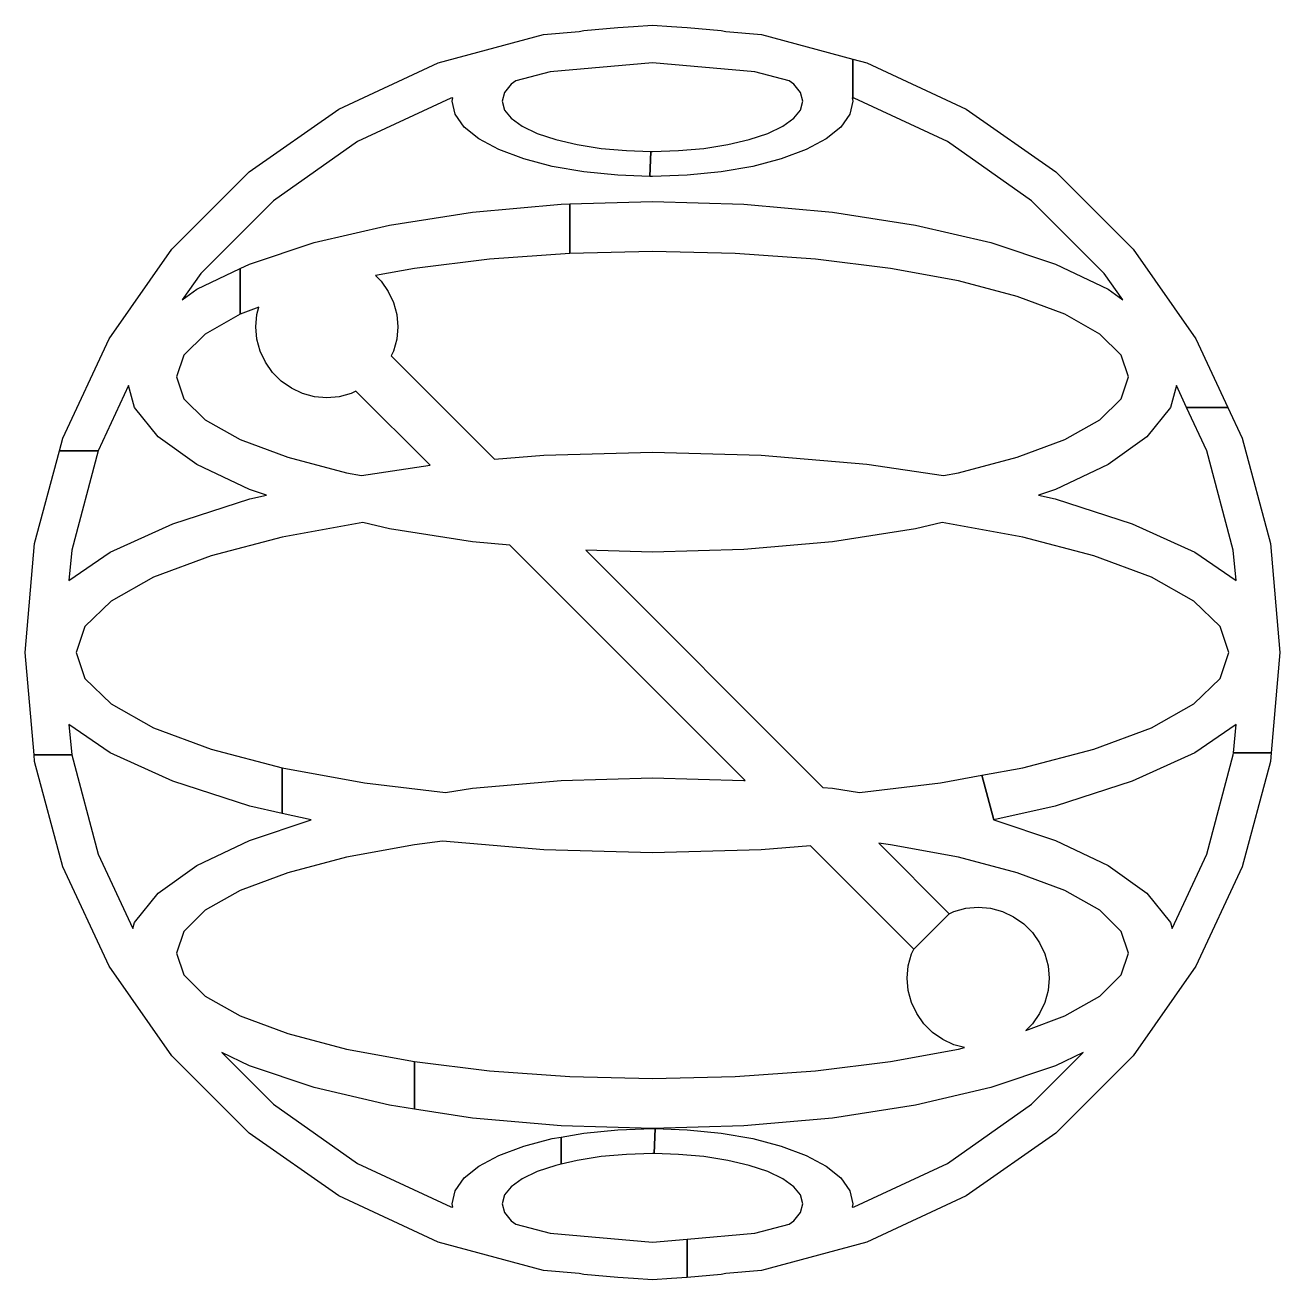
# Model space of a CAD drawing. Header units: millimetres. Extents: x -4.6 to 0.4, y -1.1 to 3.9.
import ezdxf

# ---------------------------------------------------------------- set-up
doc = ezdxf.new("R2010")
doc.units = ezdxf.units.MM
doc.layers.add('NA', color=136, linetype='CONTINUOUS')

msp = doc.modelspace()

# ---------------------------------------------------------------- linework, layer by layer
at = {"layer": 'NA'}
msp.add_lwpolyline([(-2.024, 3.898), (-1.961, 3.895), (-1.826, 3.882), (-1.807, 3.879), (-1.665, 3.866), (-1.3, 3.768), (-1.3, 3.613), (-1.303, 3.614), (-1.3, 3.6), (-1.312, 3.548), (-1.348, 3.497), (-1.407, 3.45), (-1.487, 3.407), (-1.586, 3.37), (-1.7, 3.34), (-1.826, 3.318), (-1.961, 3.305), (-2.1, 3.3), (-2.11, 3.3), (-2.106, 3.4), (-2.1, 3.4), (-1.996, 3.403), (-1.895, 3.412), (-1.8, 3.427), (-1.714, 3.447), (-1.64, 3.471), (-1.58, 3.5), (-1.536, 3.532), (-1.509, 3.565), (-1.5, 3.6), (-1.509, 3.635), (-1.536, 3.668), (-1.555, 3.682), (-1.691, 3.718), (-2.1, 3.754), (-2.509, 3.718), (-2.645, 3.682), (-2.664, 3.668), (-2.691, 3.635), (-2.7, 3.6), (-2.691, 3.565), (-2.664, 3.532), (-2.62, 3.5), (-2.56, 3.471), (-2.486, 3.447), (-2.4, 3.427), (-2.305, 3.412), (-2.204, 3.403), (-2.106, 3.4), (-2.11, 3.3), (-2.239, 3.305), (-2.374, 3.318), (-2.5, 3.34), (-2.614, 3.37), (-2.713, 3.407), (-2.793, 3.45), (-2.852, 3.497), (-2.888, 3.548), (-2.9, 3.6), (-2.897, 3.614), (-2.905, 3.612), (-3.277, 3.439), (-3.613, 3.203), (-3.903, 2.913), (-3.977, 2.808), (-3.919, 2.85), (-3.745, 2.933), (-3.745, 2.75), (-3.885, 2.671), (-3.971, 2.587), (-4, 2.5), (-3.971, 2.413), (-3.885, 2.329), (-3.745, 2.25), (-3.555, 2.179), (-3.321, 2.117), (-3.262, 2.106), (-2.988, 2.147), (-3.284, 2.443), (-3.303, 2.434), (-3.351, 2.421), (-3.4, 2.417), (-3.449, 2.421), (-3.497, 2.434), (-3.541, 2.455), (-3.582, 2.483), (-3.617, 2.518), (-3.645, 2.559), (-3.666, 2.603), (-3.679, 2.651), (-3.683, 2.7), (-3.679, 2.749), (-3.671, 2.778), (-3.745, 2.75), (-3.745, 2.933), (-3.709, 2.95), (-3.45, 3.036), (-3.15, 3.106), (-2.818, 3.158), (-2.465, 3.189), (-2.43, 3.19), (-2.43, 2.992), (-2.75, 2.97), (-3.05, 2.933), (-3.206, 2.904), (-3.183, 2.882), (-3.155, 2.841), (-3.134, 2.797), (-3.121, 2.749), (-3.117, 2.7), (-3.121, 2.651), (-3.134, 2.603), (-3.143, 2.584), (-2.73, 2.171), (-2.534, 2.188), (-2.1, 2.2), (-1.666, 2.188), (-1.245, 2.152), (-0.938, 2.106), (-0.879, 2.117), (-0.645, 2.179), (-0.455, 2.25), (-0.315, 2.329), (-0.229, 2.413), (-0.2, 2.5), (-0.229, 2.587), (-0.315, 2.671), (-0.455, 2.75), (-0.645, 2.821), (-0.879, 2.883), (-1.15, 2.933), (-1.45, 2.97), (-1.77, 2.992), (-2.1, 3), (-2.43, 2.992), (-2.43, 3.19), (-2.1, 3.2), (-1.735, 3.189), (-1.382, 3.158), (-1.05, 3.106), (-0.75, 3.036), (-0.491, 2.95), (-0.281, 2.85), (-0.223, 2.808), (-0.297, 2.913), (-0.587, 3.203), (-0.923, 3.439), (-1.295, 3.612), (-1.3, 3.613), (-1.3, 3.768), (-1.244, 3.753), (-0.848, 3.569), (-0.49, 3.318), (-0.182, 3.01), (0.069, 2.652), (0.196, 2.378), (0.031, 2.378), (-0.009, 2.465), (-0.032, 2.378), (-0.127, 2.261), (-0.281, 2.15), (-0.491, 2.05), (-0.559, 2.028), (-0.493, 2.013), (-0.185, 1.914), (0.065, 1.8), (0.229, 1.687), (0.218, 1.809), (0.112, 2.205), (0.031, 2.378), (0.196, 2.378), (0.253, 2.256), (0.366, 1.835), (0.404, 1.4), (0.369, 1), (0.219, 1), (0.229, 1.113), (0.065, 1), (-0.185, 0.886), (-0.493, 0.787), (-0.738, 0.732), (-0.786, 0.91), (-0.622, 0.94), (-0.338, 1.014), (-0.108, 1.1), (0.061, 1.195), (0.165, 1.296), (0.2, 1.4), (0.165, 1.504), (0.061, 1.605), (-0.108, 1.7), (-0.338, 1.786), (-0.622, 1.86), (-0.944, 1.919), (-1.05, 1.894), (-1.382, 1.842), (-1.735, 1.811), (-2.1, 1.8), (-2.366, 1.808), (-1.42, 0.861), (-1.382, 0.858), (-1.274, 0.841), (-0.95, 0.88), (-0.786, 0.91), (-0.738, 0.732), (-0.491, 0.65), (-0.281, 0.55), (-0.127, 0.439), (-0.032, 0.322), (-0.026, 0.299), (0.112, 0.595), (0.218, 0.991), (0.219, 1), (0.369, 1), (0.366, 0.965), (0.253, 0.544), (0.069, 0.148), (-0.182, -0.21), (-0.49, -0.518), (-0.848, -0.769), (-1.244, -0.953), (-1.665, -1.066), (-1.807, -1.079), (-1.826, -1.082), (-1.961, -1.095), (-1.961, -0.942), (-1.691, -0.918), (-1.555, -0.882), (-1.536, -0.868), (-1.509, -0.835), (-1.5, -0.8), (-1.509, -0.765), (-1.536, -0.732), (-1.58, -0.7), (-1.64, -0.671), (-1.714, -0.647), (-1.8, -0.627), (-1.895, -0.612), (-1.996, -0.603), (-2.094, -0.6), (-2.09, -0.5), (-1.961, -0.505), (-1.826, -0.518), (-1.7, -0.54), (-1.586, -0.57), (-1.487, -0.607), (-1.407, -0.65), (-1.348, -0.697), (-1.312, -0.748), (-1.3, -0.8), (-1.303, -0.814), (-1.295, -0.812), (-0.923, -0.639), (-0.587, -0.403), (-0.381, -0.197), (-0.491, -0.25), (-0.75, -0.336), (-1.05, -0.406), (-1.382, -0.458), (-1.735, -0.489), (-2.1, -0.5), (-2.09, -0.5), (-2.094, -0.6), (-2.1, -0.6), (-2.204, -0.603), (-2.305, -0.612), (-2.4, -0.627), (-2.465, -0.642), (-2.465, -0.534), (-2.374, -0.518), (-2.239, -0.505), (-2.1, -0.5), (-2.465, -0.489), (-2.818, -0.458), (-3.05, -0.422), (-3.05, -0.233), (-2.75, -0.27), (-2.43, -0.292), (-2.1, -0.3), (-1.77, -0.292), (-1.45, -0.27), (-1.15, -0.233), (-0.879, -0.183), (-0.855, -0.177), (-0.897, -0.166), (-0.941, -0.145), (-0.982, -0.117), (-1.017, -0.082), (-1.045, -0.041), (-1.066, 0.003), (-1.079, 0.051), (-1.083, 0.1), (-1.079, 0.149), (-1.066, 0.197), (-1.057, 0.216), (-0.916, 0.357), (-0.897, 0.366), (-0.849, 0.379), (-0.8, 0.383), (-0.751, 0.379), (-0.703, 0.366), (-0.659, 0.345), (-0.618, 0.317), (-0.583, 0.282), (-0.555, 0.241), (-0.534, 0.197), (-0.521, 0.149), (-0.517, 0.1), (-0.521, 0.051), (-0.534, 0.003), (-0.555, -0.041), (-0.583, -0.082), (-0.61, -0.108), (-0.455, -0.05), (-0.315, 0.029), (-0.229, 0.113), (-0.2, 0.2), (-0.229, 0.287), (-0.315, 0.371), (-0.455, 0.45), (-0.645, 0.521), (-0.879, 0.583), (-1.15, 0.633), (-1.197, 0.639), (-0.916, 0.357), (-1.057, 0.216), (-1.47, 0.629), (-1.666, 0.612), (-2.1, 0.6), (-2.534, 0.612), (-2.938, 0.647), (-3.05, 0.633), (-3.321, 0.583), (-3.555, 0.521), (-3.745, 0.45), (-3.885, 0.371), (-3.971, 0.287), (-4, 0.2), (-3.971, 0.113), (-3.885, 0.029), (-3.745, -0.05), (-3.555, -0.121), (-3.321, -0.183), (-3.05, -0.233), (-3.05, -0.422), (-3.15, -0.406), (-3.45, -0.336), (-3.709, -0.25), (-3.819, -0.197), (-3.613, -0.403), (-3.277, -0.639), (-2.905, -0.812), (-2.897, -0.814), (-2.9, -0.8), (-2.888, -0.748), (-2.852, -0.697), (-2.793, -0.65), (-2.713, -0.607), (-2.614, -0.57), (-2.5, -0.54), (-2.465, -0.534), (-2.465, -0.642), (-2.486, -0.647), (-2.56, -0.671), (-2.62, -0.7), (-2.664, -0.732), (-2.691, -0.765), (-2.7, -0.8), (-2.691, -0.835), (-2.664, -0.868), (-2.645, -0.882), (-2.509, -0.918), (-2.1, -0.954), (-1.961, -0.942), (-1.961, -1.095), (-2.024, -1.098), (-2.1, -1.104), (-2.176, -1.098), (-2.239, -1.095), (-2.374, -1.082), (-2.393, -1.079), (-2.535, -1.066), (-2.956, -0.953), (-3.352, -0.769), (-3.71, -0.518), (-4.018, -0.21), (-4.269, 0.148), (-4.453, 0.544), (-4.566, 0.965), (-4.568, 0.991), (-4.418, 0.991), (-4.312, 0.595), (-4.174, 0.299), (-4.168, 0.322), (-4.073, 0.439), (-3.919, 0.55), (-3.709, 0.65), (-3.462, 0.732), (-3.578, 0.758), (-3.578, 0.94), (-3.25, 0.88), (-2.926, 0.841), (-2.818, 0.858), (-2.465, 0.889), (-2.1, 0.9), (-1.735, 0.889), (-1.73, 0.889), (-2.67, 1.829), (-2.818, 1.842), (-3.15, 1.894), (-3.256, 1.919), (-3.578, 1.86), (-3.862, 1.786), (-4.092, 1.7), (-4.261, 1.605), (-4.365, 1.504), (-4.4, 1.4), (-4.365, 1.296), (-4.261, 1.195), (-4.092, 1.1), (-3.862, 1.014), (-3.578, 0.94), (-3.578, 0.758), (-3.707, 0.787), (-4.015, 0.886), (-4.265, 1), (-4.429, 1.113), (-4.418, 0.991), (-4.568, 0.991), (-4.604, 1.4), (-4.566, 1.835), (-4.467, 2.205), (-4.312, 2.205), (-4.418, 1.809), (-4.429, 1.687), (-4.265, 1.8), (-4.015, 1.914), (-3.707, 2.013), (-3.641, 2.028), (-3.709, 2.05), (-3.919, 2.15), (-4.073, 2.261), (-4.168, 2.378), (-4.191, 2.465), (-4.312, 2.205), (-4.467, 2.205), (-4.453, 2.256), (-4.269, 2.652), (-4.018, 3.01), (-3.71, 3.318), (-3.352, 3.569), (-2.956, 3.753), (-2.535, 3.866), (-2.393, 3.879), (-2.374, 3.882), (-2.239, 3.895), (-2.176, 3.898), (-2.1, 3.904)], close=True, dxfattribs=at)

doc.saveas('drawing.dxf')
